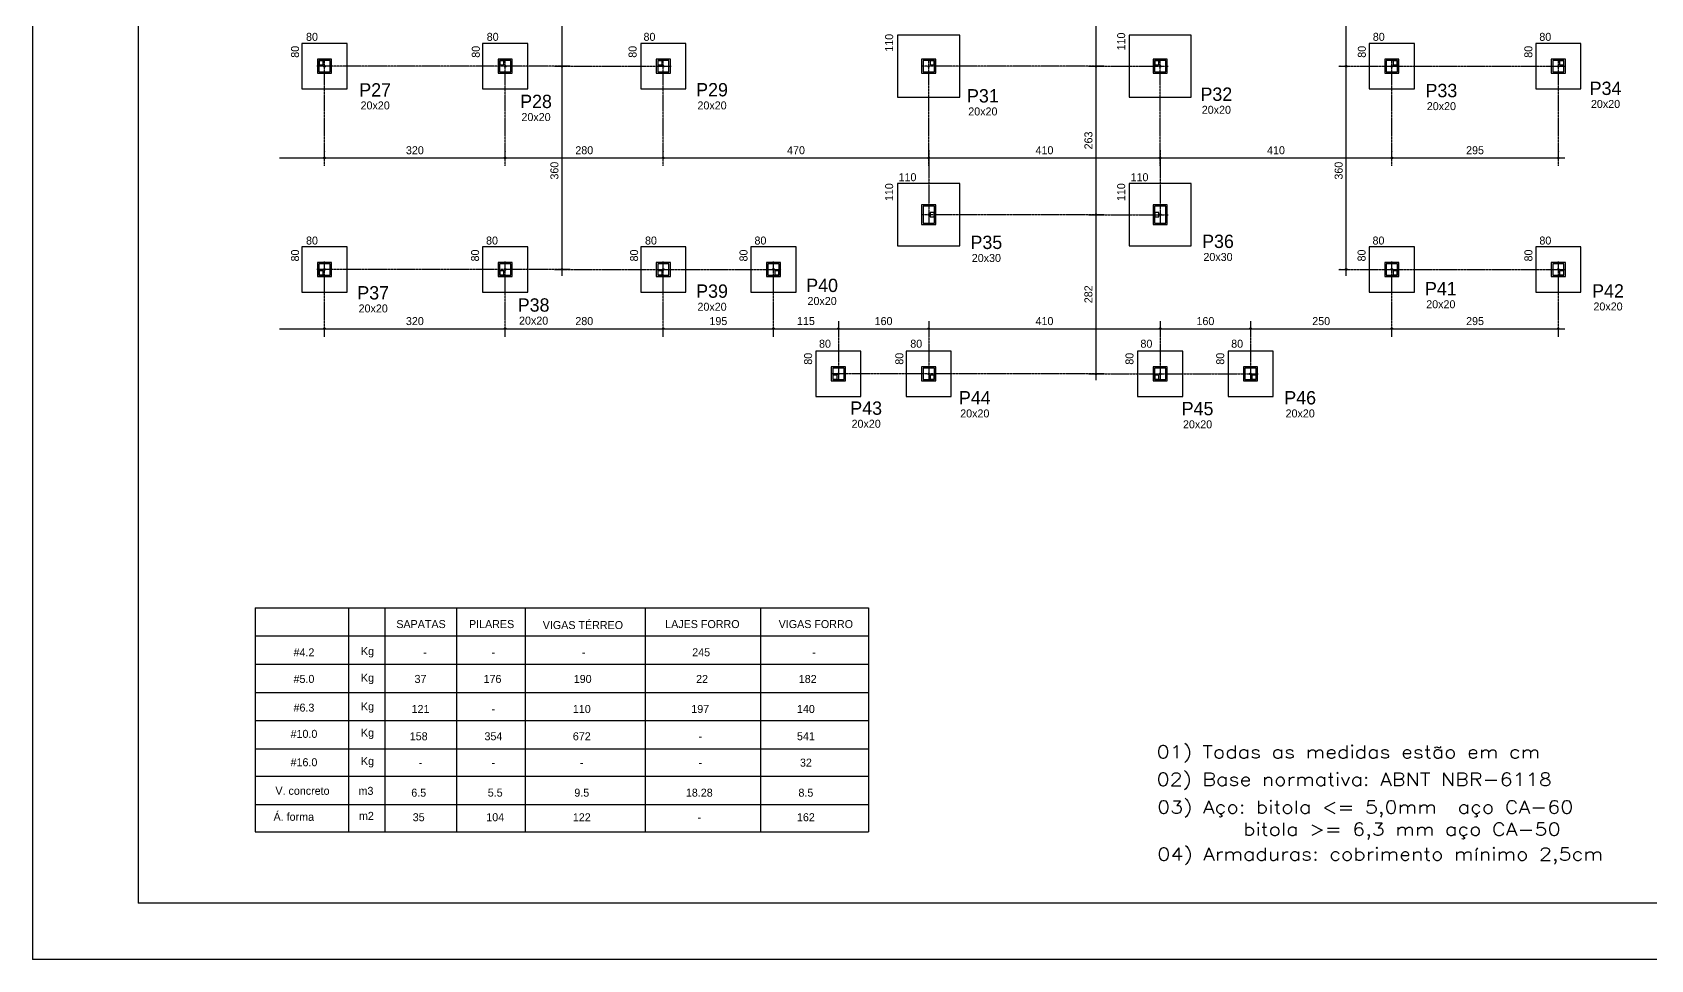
# Model space of a CAD drawing. Extents: x -8959 to 10104, y 7473 to 11928.
# Drawn here: x 5649 to 8515, y 7473 to 9116 of the extents above; entities that cross this region are included whole.
import ezdxf
from ezdxf.enums import TextEntityAlignment as Align

# ---------------------------------------------------------------- set-up
doc = ezdxf.new("R2010")
doc.units = 0
doc.header["$LTSCALE"] = 10
doc.header["$MEASUREMENT"] = 0
doc.linetypes.add('LT0', pattern=[0])
doc.linetypes.add('LT3', pattern=[0.264, 0.12, -0.048, 0.048, -0.048])
for name, color, linetype in [('COT-T', 1, 'LT0'), ('FUN-T', 8, 'LT0'), ('PIL-L', 2, 'LT0'), ('PIL-T', 4, 'LT0'), ('SELO03', 7, 'Continuous'), ('VIG-L', 7, 'LT0'), ('VIG-T', 8, 'LT0')]:
    doc.layers.add(name, color=color, linetype=linetype)
doc.styles.add('ROMANS', font='ROMANS.shx', dxfattribs={"width": 1.2, "height": 10})

msp = doc.modelspace()

# ---------------------------------------------------------------- linework, layer by layer
at = {"layer": 'COT-T', "linetype": 'LT0'}
for p, q in [((6587.4, 9045.1), (6587.4, 9166.3)), ((7533.1, 9045.1), (7533.1, 9166.3)), ((7976.2, 9045.1), (7976.2, 9166.3)), ((6576.7, 9056.3), (6576.2, 9056.3)), ((6576.2, 9056.3), (6576.7, 9056.3)), ((6587.4, 8871.3), (6587.4, 9067.6)), ((7522.4, 9056.3), (7521.9, 9056.3)), ((7521.9, 9056.3), (7522.4, 9056.3)), ((7533.1, 8924.8), (7533.1, 9067.6)), ((7965.4, 9056.3), (7964.9, 9056.3)), ((7964.9, 9056.3), (7965.4, 9056.3)), ((7976.2, 8871.3), (7976.2, 9067.6)), ((7533.1, 8782.1), (7533.1, 8924.8)), ((6086.8, 8894), (6178.1, 8894)), ((6155.6, 8894), (6326.8, 8894)), ((6166.8, 8904.8), (6166.8, 8905.3)), ((6166.8, 8905.3), (6166.8, 8904.8)), ((6326.8, 8894), (6498.1, 8894)), ((6475.6, 8894), (6626.8, 8894)), ((6486.8, 8904.8), (6486.8, 8905.3)), ((6486.8, 8905.3), (6486.8, 8904.8)), ((6626.8, 8894), (6778.1, 8894)), ((6755.6, 8894), (7001.8, 8894)), ((6766.8, 8904.8), (6766.8, 8905.3)), ((6766.8, 8905.3), (6766.8, 8904.8)), ((7001.8, 8894), (7248.1, 8894)), ((7225.6, 8894), (7441.8, 8894)), ((7236.8, 8904.8), (7236.8, 8905.3)), ((7236.8, 8905.3), (7236.8, 8904.8)), ((7441.8, 8894), (7658.1, 8894)), ((7635.6, 8894), (7851.8, 8894)), ((7646.8, 8904.8), (7646.8, 8905.3)), ((7646.8, 8905.3), (7646.8, 8904.8)), ((7851.8, 8894), (8068.1, 8894)), ((8045.6, 8894), (8204.3, 8894)), ((8056.8, 8904.8), (8056.8, 8905.3)), ((8056.8, 8905.3), (8056.8, 8904.8)), ((8204.3, 8894), (8363.1, 8894)), ((8351.8, 8905.3), (8351.8, 8904.8)), ((6587.4, 8685.1), (6587.4, 8871.3)), ((7976.2, 8685.1), (7976.2, 8871.3)), ((7533.1, 8652.3), (7533.1, 8804.6)), ((7522.4, 8793.3), (7521.9, 8793.3)), ((7521.9, 8793.3), (7522.4, 8793.3)), ((6576.7, 8696.3), (6576.2, 8696.3)), ((6576.2, 8696.3), (6576.7, 8696.3)), ((7965.4, 8696.3), (7964.9, 8696.3)), ((7964.9, 8696.3), (7965.4, 8696.3)), ((7533.1, 8500.1), (7533.1, 8652.3)), ((6166.8, 8602), (6166.8, 8602.5)), ((6166.8, 8602.5), (6166.8, 8602)), ((6486.8, 8602), (6486.8, 8602.5)), ((6486.8, 8602.5), (6486.8, 8602)), ((6766.8, 8602), (6766.8, 8602.5)), ((6766.8, 8602.5), (6766.8, 8602)), ((6961.8, 8602), (6961.8, 8602.5)), ((6961.8, 8602.5), (6961.8, 8602)), ((7076.8, 8602), (7076.8, 8602.5)), ((7076.8, 8602.5), (7076.8, 8602)), ((7236.8, 8602), (7236.8, 8602.5)), ((7236.8, 8602.5), (7236.8, 8602)), ((7646.8, 8602), (7646.8, 8602.5)), ((7646.8, 8602.5), (7646.8, 8602)), ((7806.8, 8602), (7806.8, 8602.5)), ((7806.8, 8602.5), (7806.8, 8602)), ((8056.8, 8602), (8056.8, 8602.5)), ((8056.8, 8602.5), (8056.8, 8602)), ((8351.8, 8602.5), (8351.8, 8602)), ((6086.8, 8591.3), (6178.1, 8591.3)), ((6155.6, 8591.3), (6326.8, 8591.3)), ((6326.8, 8591.3), (6498.1, 8591.3)), ((6475.6, 8591.3), (6626.8, 8591.3)), ((6626.8, 8591.3), (6778.1, 8591.3)), ((6755.6, 8591.3), (6864.3, 8591.3)), ((6864.3, 8591.3), (6973.1, 8591.3)), ((6950.6, 8591.3), (7019.3, 8591.3)), ((7019.3, 8591.3), (7088.1, 8591.3)), ((7065.6, 8591.3), (7156.8, 8591.3)), ((7156.8, 8591.3), (7248.1, 8591.3)), ((7225.6, 8591.3), (7441.8, 8591.3)), ((7441.8, 8591.3), (7658.1, 8591.3)), ((7635.6, 8591.3), (7726.8, 8591.3)), ((7726.8, 8591.3), (7818.1, 8591.3)), ((7795.6, 8591.3), (7931.8, 8591.3)), ((7931.8, 8591.3), (8068.1, 8591.3)), ((8045.6, 8591.3), (8204.3, 8591.3)), ((8204.3, 8591.3), (8363.1, 8591.3)), ((7522.4, 8511.3), (7521.9, 8511.3)), ((7521.9, 8511.3), (7522.4, 8511.3))]:
    msp.add_line(p, q, dxfattribs=at)
at = {"layer": 'COT-T', "linetype": 'LT3'}
for p, q in [((6601.8, 9056.3), (6152.9, 9056.3)), ((6166.8, 8879.7), (6166.8, 9070.2)), ((6601.8, 9056.3), (6472.9, 9056.3)), ((6486.8, 8879.7), (6486.8, 9070.2)), ((6574.1, 9056.3), (6780.7, 9056.3)), ((6766.8, 8879.7), (6766.8, 9070.2)), ((7547.5, 9056.3), (7222.9, 9056.3)), ((7236.8, 8879.7), (7236.8, 9070.2)), ((7519.8, 9056.3), (7660.7, 9056.3)), ((7646.8, 8879.7), (7646.8, 9070.2)), ((7962.8, 9056.3), (8070.7, 9056.3)), ((7962.8, 9056.3), (8365.7, 9056.3)), ((8056.8, 8879.7), (8056.8, 9070.2)), ((8351.8, 8879.7), (8351.8, 9070.2)), ((7236.8, 8907.4), (7236.8, 8779.5)), ((7646.8, 8907.4), (7646.8, 8779.5)), ((7547.5, 8793.3), (7222.9, 8793.3)), ((7519.8, 8793.3), (7660.7, 8793.3)), ((6601.8, 8696.3), (6152.9, 8696.3)), ((6166.8, 8576.9), (6166.8, 8710.2)), ((6601.8, 8696.3), (6472.9, 8696.3)), ((6486.8, 8576.9), (6486.8, 8710.2)), ((6574.1, 8696.3), (6780.7, 8696.3)), ((6574.1, 8696.3), (6975.7, 8696.3)), ((6766.8, 8576.9), (6766.8, 8710.2)), ((6961.8, 8576.9), (6961.8, 8710.2)), ((7962.8, 8696.3), (8070.7, 8696.3)), ((7962.8, 8696.3), (8365.7, 8696.3)), ((8056.8, 8576.9), (8056.8, 8710.2)), ((8351.8, 8576.9), (8351.8, 8710.2)), ((7076.8, 8604.6), (7076.8, 8497.5)), ((7236.8, 8604.6), (7236.8, 8497.5)), ((7646.8, 8604.6), (7646.8, 8497.5)), ((7806.8, 8604.6), (7806.8, 8497.5)), ((7547.5, 8511.3), (7063, 8511.3)), ((7547.5, 8511.3), (7222.9, 8511.3)), ((7519.8, 8511.3), (7660.7, 8511.3)), ((7519.8, 8511.3), (7820.7, 8511.3))]:
    msp.add_line(p, q, dxfattribs=at)
at = {"layer": 'COT-T'}
for centre in [(6166.8, 9056.3), (6166.8, 9056.3), (6486.8, 9056.3), (6486.8, 9056.3), (6587.4, 9056.3), (6587.4, 9056.3), (6766.8, 9056.3), (6766.8, 9056.3), (7236.8, 9056.3), (7236.8, 9056.3), (7533.1, 9056.3), (7533.1, 9056.3), (7646.8, 9056.3), (7646.8, 9056.3), (7976.2, 9056.3), (7976.2, 9056.3), (8056.8, 9056.3), (8056.8, 9056.3), (8351.8, 9056.3), (8351.8, 9056.3), (6166.8, 8894), (6166.8, 8894), (6486.8, 8894), (6486.8, 8894), (6766.8, 8894), (6766.8, 8894), (7236.8, 8894), (7236.8, 8894), (7646.8, 8894), (7646.8, 8894), (8056.8, 8894), (8056.8, 8894), (8351.8, 8894), (7236.8, 8793.3), (7236.8, 8793.3), (7533.1, 8793.3), (7533.1, 8793.3), (7646.8, 8793.3), (7646.8, 8793.3), (6166.8, 8696.3), (6166.8, 8696.3), (6486.8, 8696.3), (6486.8, 8696.3), (6587.4, 8696.3), (6587.4, 8696.3), (6766.8, 8696.3), (6766.8, 8696.3), (6961.8, 8696.3), (6961.8, 8696.3), (7976.2, 8696.3), (7976.2, 8696.3), (8056.8, 8696.3), (8056.8, 8696.3), (8351.8, 8696.3), (8351.8, 8696.3), (6166.8, 8591.3), (6166.8, 8591.3), (6486.8, 8591.3), (6486.8, 8591.3), (6766.8, 8591.3), (6766.8, 8591.3), (6961.8, 8591.3), (6961.8, 8591.3), (7076.8, 8591.3), (7076.8, 8591.3), (7236.8, 8591.3), (7236.8, 8591.3), (7646.8, 8591.3), (7646.8, 8591.3), (7806.8, 8591.3), (7806.8, 8591.3), (8056.8, 8591.3), (8056.8, 8591.3), (8351.8, 8591.3), (7076.8, 8511.3), (7076.8, 8511.3), (7236.8, 8511.3), (7236.8, 8511.3), (7533.1, 8511.3), (7533.1, 8511.3), (7646.8, 8511.3), (7646.8, 8511.3), (7806.8, 8511.3), (7806.8, 8511.3)]:
    msp.add_circle(centre, 1.5, dxfattribs=at)
at = {"layer": 'FUN-T', "linetype": 'LT0'}
for p, q in [((6206.8, 9096.3), (6126.8, 9096.3)), ((6126.8, 9096.3), (6126.8, 9016.3)), ((6206.8, 9016.3), (6206.8, 9096.3)), ((6526.8, 9096.3), (6446.8, 9096.3)), ((6446.8, 9096.3), (6446.8, 9016.3)), ((6526.8, 9016.3), (6526.8, 9096.3)), ((6806.8, 9096.3), (6726.8, 9096.3)), ((6726.8, 9096.3), (6726.8, 9016.3)), ((6806.8, 9016.3), (6806.8, 9096.3)), ((7291.8, 9111.3), (7181.8, 9111.3)), ((7181.8, 9111.3), (7181.8, 9001.3)), ((7291.8, 9001.3), (7291.8, 9111.3)), ((7701.8, 9111.3), (7591.8, 9111.3)), ((7591.8, 9111.3), (7591.8, 9001.3)), ((7701.8, 9001.3), (7701.8, 9111.3)), ((8096.8, 9096.3), (8016.8, 9096.3)), ((8016.8, 9096.3), (8016.8, 9016.3)), ((8096.8, 9016.3), (8096.8, 9096.3)), ((8391.8, 9096.3), (8311.8, 9096.3)), ((8311.8, 9096.3), (8311.8, 9016.3)), ((8391.8, 9016.3), (8391.8, 9096.3)), ((6179.3, 9068.8), (6154.3, 9068.8)), ((6154.3, 9068.8), (6154.3, 9043.8)), ((6179.3, 9043.8), (6179.3, 9068.8)), ((6499.3, 9068.8), (6474.3, 9068.8)), ((6474.3, 9068.8), (6474.3, 9043.8)), ((6499.3, 9043.8), (6499.3, 9068.8)), ((6779.3, 9068.8), (6754.3, 9068.8)), ((6754.3, 9068.8), (6754.3, 9043.8)), ((6779.3, 9043.8), (6779.3, 9068.8)), ((7249.3, 9068.8), (7224.3, 9068.8)), ((7224.3, 9068.8), (7224.3, 9043.8)), ((7249.3, 9043.8), (7249.3, 9068.8)), ((7659.3, 9068.8), (7634.3, 9068.8)), ((7634.3, 9068.8), (7634.3, 9043.8)), ((7659.3, 9043.8), (7659.3, 9068.8)), ((8069.3, 9068.8), (8044.3, 9068.8)), ((8044.3, 9068.8), (8044.3, 9043.8)), ((8069.3, 9043.8), (8069.3, 9068.8)), ((8364.3, 9068.8), (8339.3, 9068.8)), ((8339.3, 9068.8), (8339.3, 9043.8)), ((8364.3, 9043.8), (8364.3, 9068.8)), ((6154.3, 9043.8), (6179.3, 9043.8)), ((6474.3, 9043.8), (6499.3, 9043.8)), ((6754.3, 9043.8), (6779.3, 9043.8)), ((7224.3, 9043.8), (7249.3, 9043.8)), ((7634.3, 9043.8), (7659.3, 9043.8)), ((8044.3, 9043.8), (8069.3, 9043.8)), ((8339.3, 9043.8), (8364.3, 9043.8)), ((6126.8, 9016.3), (6206.8, 9016.3)), ((6446.8, 9016.3), (6526.8, 9016.3)), ((6726.8, 9016.3), (6806.8, 9016.3)), ((7181.8, 9001.3), (7291.8, 9001.3)), ((7591.8, 9001.3), (7701.8, 9001.3)), ((8016.8, 9016.3), (8096.8, 9016.3)), ((8311.8, 9016.3), (8391.8, 9016.3)), ((7291.8, 8848.3), (7181.8, 8848.3)), ((7181.8, 8848.3), (7181.8, 8738.3)), ((7291.8, 8738.3), (7291.8, 8848.3)), ((7701.8, 8848.3), (7591.8, 8848.3)), ((7591.8, 8848.3), (7591.8, 8738.3)), ((7701.8, 8738.3), (7701.8, 8848.3)), ((7249.3, 8810.8), (7224.3, 8810.8)), ((7224.3, 8810.8), (7224.3, 8775.8)), ((7249.3, 8775.8), (7249.3, 8810.8)), ((7659.3, 8810.8), (7634.3, 8810.8)), ((7634.3, 8810.8), (7634.3, 8775.8)), ((7659.3, 8775.8), (7659.3, 8810.8)), ((7224.3, 8775.8), (7249.3, 8775.8)), ((7634.3, 8775.8), (7659.3, 8775.8)), ((6206.8, 8736.3), (6126.8, 8736.3)), ((6126.8, 8736.3), (6126.8, 8656.3)), ((6206.8, 8656.3), (6206.8, 8736.3)), ((6526.8, 8736.3), (6446.8, 8736.3)), ((6446.8, 8736.3), (6446.8, 8656.3)), ((6526.8, 8656.3), (6526.8, 8736.3)), ((6806.8, 8736.3), (6726.8, 8736.3)), ((6726.8, 8736.3), (6726.8, 8656.3)), ((6806.8, 8656.3), (6806.8, 8736.3)), ((7001.8, 8736.3), (6921.8, 8736.3)), ((6921.8, 8736.3), (6921.8, 8656.3)), ((7001.8, 8656.3), (7001.8, 8736.3)), ((7181.8, 8738.3), (7291.8, 8738.3)), ((7591.8, 8738.3), (7701.8, 8738.3)), ((8096.8, 8736.3), (8016.8, 8736.3)), ((8016.8, 8736.3), (8016.8, 8656.3)), ((8096.8, 8656.3), (8096.8, 8736.3)), ((8391.8, 8736.3), (8311.8, 8736.3)), ((8311.8, 8736.3), (8311.8, 8656.3)), ((8391.8, 8656.3), (8391.8, 8736.3)), ((6179.3, 8708.8), (6154.3, 8708.8)), ((6154.3, 8708.8), (6154.3, 8683.8)), ((6154.3, 8683.8), (6179.3, 8683.8)), ((6179.3, 8683.8), (6179.3, 8708.8)), ((6499.3, 8708.8), (6474.3, 8708.8)), ((6474.3, 8708.8), (6474.3, 8683.8)), ((6474.3, 8683.8), (6499.3, 8683.8)), ((6499.3, 8683.8), (6499.3, 8708.8)), ((6779.3, 8708.8), (6754.3, 8708.8)), ((6754.3, 8708.8), (6754.3, 8683.8)), ((6754.3, 8683.8), (6779.3, 8683.8)), ((6779.3, 8683.8), (6779.3, 8708.8)), ((6974.3, 8708.8), (6949.3, 8708.8)), ((6949.3, 8708.8), (6949.3, 8683.8)), ((6949.3, 8683.8), (6974.3, 8683.8)), ((6974.3, 8683.8), (6974.3, 8708.8)), ((8069.3, 8708.8), (8044.3, 8708.8)), ((8044.3, 8708.8), (8044.3, 8683.8)), ((8044.3, 8683.8), (8069.3, 8683.8)), ((8069.3, 8683.8), (8069.3, 8708.8)), ((8364.3, 8708.8), (8339.3, 8708.8)), ((8339.3, 8708.8), (8339.3, 8683.8)), ((8339.3, 8683.8), (8364.3, 8683.8)), ((8364.3, 8683.8), (8364.3, 8708.8)), ((6126.8, 8656.3), (6206.8, 8656.3)), ((6446.8, 8656.3), (6526.8, 8656.3)), ((6726.8, 8656.3), (6806.8, 8656.3)), ((6921.8, 8656.3), (7001.8, 8656.3)), ((8016.8, 8656.3), (8096.8, 8656.3)), ((8311.8, 8656.3), (8391.8, 8656.3)), ((7116.8, 8551.3), (7036.8, 8551.3)), ((7036.8, 8551.3), (7036.8, 8471.3)), ((7116.8, 8471.3), (7116.8, 8551.3)), ((7276.8, 8551.3), (7196.8, 8551.3)), ((7196.8, 8551.3), (7196.8, 8471.3)), ((7276.8, 8471.3), (7276.8, 8551.3)), ((7686.8, 8551.3), (7606.8, 8551.3)), ((7606.8, 8551.3), (7606.8, 8471.3)), ((7686.8, 8471.3), (7686.8, 8551.3)), ((7846.8, 8551.3), (7766.8, 8551.3)), ((7766.8, 8551.3), (7766.8, 8471.3)), ((7846.8, 8471.3), (7846.8, 8551.3)), ((7089.3, 8523.8), (7064.3, 8523.8)), ((7064.3, 8523.8), (7064.3, 8498.8)), ((7089.3, 8498.8), (7089.3, 8523.8)), ((7249.3, 8523.8), (7224.3, 8523.8)), ((7224.3, 8523.8), (7224.3, 8498.8)), ((7249.3, 8498.8), (7249.3, 8523.8)), ((7659.3, 8523.8), (7634.3, 8523.8)), ((7634.3, 8523.8), (7634.3, 8498.8)), ((7659.3, 8498.8), (7659.3, 8523.8)), ((7819.3, 8523.8), (7794.3, 8523.8)), ((7794.3, 8523.8), (7794.3, 8498.8)), ((7819.3, 8498.8), (7819.3, 8523.8)), ((7064.3, 8498.8), (7089.3, 8498.8)), ((7224.3, 8498.8), (7249.3, 8498.8)), ((7634.3, 8498.8), (7659.3, 8498.8)), ((7794.3, 8498.8), (7819.3, 8498.8)), ((7036.8, 8471.3), (7116.8, 8471.3)), ((7196.8, 8471.3), (7276.8, 8471.3)), ((7606.8, 8471.3), (7686.8, 8471.3)), ((7766.8, 8471.3), (7846.8, 8471.3))]:
    msp.add_line(p, q, dxfattribs=at)
at = {"layer": 'PIL-T', "linetype": 'LT0'}
for p, q in [((6176.8, 9066.3), (6156.8, 9066.3)), ((6156.8, 9066.3), (6156.8, 9046.3)), ((6176.8, 9066.3), (6156.8, 9066.3)), ((6156.8, 9066.3), (6156.8, 9046.3)), ((6176.8, 9066.3), (6156.8, 9066.3)), ((6156.8, 9066.3), (6156.8, 9046.3)), ((6164.6, 9066.1), (6157.1, 9066.1)), ((6157.1, 9066.1), (6157.1, 9058.6)), ((6157.1, 9058.6), (6164.6, 9058.6)), ((6164.6, 9058.6), (6164.6, 9066.1)), ((6176.8, 9046.3), (6176.8, 9066.3)), ((6176.8, 9046.3), (6176.8, 9066.3)), ((6176.8, 9046.3), (6176.8, 9066.3)), ((6496.8, 9066.3), (6476.8, 9066.3)), ((6476.8, 9066.3), (6476.8, 9046.3)), ((6496.8, 9066.3), (6476.8, 9066.3)), ((6476.8, 9066.3), (6476.8, 9046.3)), ((6496.8, 9066.3), (6476.8, 9066.3)), ((6476.8, 9066.3), (6476.8, 9046.3)), ((6484.6, 9066.1), (6477.1, 9066.1)), ((6477.1, 9066.1), (6477.1, 9058.6)), ((6477.1, 9058.6), (6484.6, 9058.6)), ((6484.6, 9058.6), (6484.6, 9066.1)), ((6496.8, 9046.3), (6496.8, 9066.3)), ((6496.8, 9046.3), (6496.8, 9066.3)), ((6496.8, 9046.3), (6496.8, 9066.3)), ((6776.8, 9066.3), (6756.8, 9066.3)), ((6756.8, 9066.3), (6756.8, 9046.3)), ((6776.8, 9066.3), (6756.8, 9066.3)), ((6756.8, 9066.3), (6756.8, 9046.3)), ((6776.8, 9066.3), (6756.8, 9066.3)), ((6756.8, 9066.3), (6756.8, 9046.3)), ((6764.6, 9066.1), (6757.1, 9066.1)), ((6757.1, 9066.1), (6757.1, 9058.6)), ((6757.1, 9058.6), (6764.6, 9058.6)), ((6764.6, 9058.6), (6764.6, 9066.1)), ((6776.8, 9046.3), (6776.8, 9066.3)), ((6776.8, 9046.3), (6776.8, 9066.3)), ((6776.8, 9046.3), (6776.8, 9066.3)), ((7246.8, 9066.3), (7226.8, 9066.3)), ((7226.8, 9066.3), (7226.8, 9046.3)), ((7246.8, 9066.3), (7226.8, 9066.3)), ((7226.8, 9066.3), (7226.8, 9046.3)), ((7246.8, 9066.3), (7226.8, 9066.3)), ((7226.8, 9066.3), (7226.8, 9046.3)), ((7246.6, 9066.1), (7239.1, 9066.1)), ((7239.1, 9066.1), (7239.1, 9058.6)), ((7239.1, 9058.6), (7246.6, 9058.6)), ((7246.6, 9058.6), (7246.6, 9066.1)), ((7246.8, 9046.3), (7246.8, 9066.3)), ((7246.8, 9046.3), (7246.8, 9066.3)), ((7246.8, 9046.3), (7246.8, 9066.3)), ((7656.8, 9066.3), (7636.8, 9066.3)), ((7636.8, 9066.3), (7636.8, 9046.3)), ((7656.8, 9066.3), (7636.8, 9066.3)), ((7636.8, 9066.3), (7636.8, 9046.3)), ((7656.8, 9066.3), (7636.8, 9066.3)), ((7636.8, 9066.3), (7636.8, 9046.3)), ((7644.6, 9066.1), (7637.1, 9066.1)), ((7637.1, 9066.1), (7637.1, 9058.6)), ((7637.1, 9058.6), (7644.6, 9058.6)), ((7644.6, 9058.6), (7644.6, 9066.1)), ((7656.8, 9046.3), (7656.8, 9066.3)), ((7656.8, 9046.3), (7656.8, 9066.3)), ((7656.8, 9046.3), (7656.8, 9066.3)), ((8066.8, 9066.3), (8046.8, 9066.3)), ((8046.8, 9066.3), (8046.8, 9046.3)), ((8066.8, 9066.3), (8046.8, 9066.3)), ((8046.8, 9066.3), (8046.8, 9046.3)), ((8066.8, 9066.3), (8046.8, 9066.3)), ((8046.8, 9066.3), (8046.8, 9046.3)), ((8066.6, 9066.1), (8059.1, 9066.1)), ((8059.1, 9066.1), (8059.1, 9058.6)), ((8059.1, 9058.6), (8066.6, 9058.6)), ((8066.6, 9058.6), (8066.6, 9066.1)), ((8066.8, 9046.3), (8066.8, 9066.3)), ((8066.8, 9046.3), (8066.8, 9066.3)), ((8066.8, 9046.3), (8066.8, 9066.3)), ((8361.8, 9066.3), (8341.8, 9066.3)), ((8341.8, 9066.3), (8341.8, 9046.3)), ((8361.8, 9066.3), (8341.8, 9066.3)), ((8341.8, 9066.3), (8341.8, 9046.3)), ((8361.8, 9066.3), (8341.8, 9066.3)), ((8341.8, 9066.3), (8341.8, 9046.3)), ((8361.6, 9066.1), (8354.1, 9066.1)), ((8354.1, 9066.1), (8354.1, 9058.6)), ((8354.1, 9058.6), (8361.6, 9058.6)), ((8361.6, 9058.6), (8361.6, 9066.1)), ((8361.8, 9046.3), (8361.8, 9066.3)), ((8361.8, 9046.3), (8361.8, 9066.3)), ((8361.8, 9046.3), (8361.8, 9066.3)), ((6156.8, 9046.3), (6176.8, 9046.3)), ((6156.8, 9046.3), (6176.8, 9046.3)), ((6156.8, 9046.3), (6176.8, 9046.3)), ((6476.8, 9046.3), (6496.8, 9046.3)), ((6476.8, 9046.3), (6496.8, 9046.3)), ((6476.8, 9046.3), (6496.8, 9046.3)), ((6756.8, 9046.3), (6776.8, 9046.3)), ((6756.8, 9046.3), (6776.8, 9046.3)), ((6756.8, 9046.3), (6776.8, 9046.3)), ((7226.8, 9046.3), (7246.8, 9046.3)), ((7226.8, 9046.3), (7246.8, 9046.3)), ((7226.8, 9046.3), (7246.8, 9046.3)), ((7636.8, 9046.3), (7656.8, 9046.3)), ((7636.8, 9046.3), (7656.8, 9046.3)), ((7636.8, 9046.3), (7656.8, 9046.3)), ((8046.8, 9046.3), (8066.8, 9046.3)), ((8046.8, 9046.3), (8066.8, 9046.3)), ((8046.8, 9046.3), (8066.8, 9046.3)), ((8341.8, 9046.3), (8361.8, 9046.3)), ((8341.8, 9046.3), (8361.8, 9046.3)), ((8341.8, 9046.3), (8361.8, 9046.3)), ((7246.8, 8808.3), (7226.8, 8808.3)), ((7226.8, 8808.3), (7226.8, 8778.3)), ((7246.8, 8808.3), (7226.8, 8808.3)), ((7226.8, 8808.3), (7226.8, 8778.3)), ((7246.8, 8808.3), (7226.8, 8808.3)), ((7226.8, 8808.3), (7226.8, 8778.3)), ((7246.8, 8778.3), (7246.8, 8808.3)), ((7246.8, 8778.3), (7246.8, 8808.3)), ((7246.8, 8778.3), (7246.8, 8808.3)), ((7656.8, 8808.3), (7636.8, 8808.3)), ((7636.8, 8808.3), (7636.8, 8778.3)), ((7656.8, 8808.3), (7636.8, 8808.3)), ((7636.8, 8808.3), (7636.8, 8778.3)), ((7656.8, 8808.3), (7636.8, 8808.3)), ((7636.8, 8808.3), (7636.8, 8778.3)), ((7656.8, 8778.3), (7656.8, 8808.3)), ((7656.8, 8778.3), (7656.8, 8808.3)), ((7656.8, 8778.3), (7656.8, 8808.3)), ((7226.8, 8778.3), (7246.8, 8778.3)), ((7226.8, 8778.3), (7246.8, 8778.3)), ((7226.8, 8778.3), (7246.8, 8778.3)), ((7246.6, 8797.1), (7239.1, 8797.1)), ((7239.1, 8797.1), (7239.1, 8789.6)), ((7239.1, 8789.6), (7246.6, 8789.6)), ((7246.6, 8789.6), (7246.6, 8797.1)), ((7636.8, 8778.3), (7656.8, 8778.3)), ((7636.8, 8778.3), (7656.8, 8778.3)), ((7636.8, 8778.3), (7656.8, 8778.3)), ((7644.6, 8797.1), (7637.1, 8797.1)), ((7637.1, 8797.1), (7637.1, 8789.6)), ((7637.1, 8789.6), (7644.6, 8789.6)), ((7644.6, 8789.6), (7644.6, 8797.1)), ((6176.8, 8706.3), (6156.8, 8706.3)), ((6156.8, 8706.3), (6156.8, 8686.3)), ((6176.8, 8706.3), (6156.8, 8706.3)), ((6156.8, 8706.3), (6156.8, 8686.3)), ((6176.8, 8706.3), (6156.8, 8706.3)), ((6156.8, 8706.3), (6156.8, 8686.3)), ((6156.8, 8686.3), (6176.8, 8686.3)), ((6156.8, 8686.3), (6176.8, 8686.3)), ((6156.8, 8686.3), (6176.8, 8686.3)), ((6164.6, 8694.1), (6157.1, 8694.1)), ((6157.1, 8694.1), (6157.1, 8686.6)), ((6157.1, 8686.6), (6164.6, 8686.6)), ((6164.6, 8686.6), (6164.6, 8694.1)), ((6176.8, 8686.3), (6176.8, 8706.3)), ((6176.8, 8686.3), (6176.8, 8706.3)), ((6176.8, 8686.3), (6176.8, 8706.3)), ((6496.8, 8706.3), (6476.8, 8706.3)), ((6476.8, 8706.3), (6476.8, 8686.3)), ((6496.8, 8706.3), (6476.8, 8706.3)), ((6476.8, 8706.3), (6476.8, 8686.3)), ((6496.8, 8706.3), (6476.8, 8706.3)), ((6476.8, 8706.3), (6476.8, 8686.3)), ((6476.8, 8686.3), (6496.8, 8686.3)), ((6476.8, 8686.3), (6496.8, 8686.3)), ((6476.8, 8686.3), (6496.8, 8686.3)), ((6484.6, 8694.1), (6477.1, 8694.1)), ((6477.1, 8694.1), (6477.1, 8686.6)), ((6477.1, 8686.6), (6484.6, 8686.6)), ((6484.6, 8686.6), (6484.6, 8694.1)), ((6496.8, 8686.3), (6496.8, 8706.3)), ((6496.8, 8686.3), (6496.8, 8706.3)), ((6496.8, 8686.3), (6496.8, 8706.3)), ((6776.8, 8706.3), (6756.8, 8706.3)), ((6756.8, 8706.3), (6756.8, 8686.3)), ((6776.8, 8706.3), (6756.8, 8706.3)), ((6756.8, 8706.3), (6756.8, 8686.3)), ((6776.8, 8706.3), (6756.8, 8706.3)), ((6756.8, 8706.3), (6756.8, 8686.3)), ((6756.8, 8686.3), (6776.8, 8686.3)), ((6756.8, 8686.3), (6776.8, 8686.3)), ((6756.8, 8686.3), (6776.8, 8686.3)), ((6764.6, 8694.1), (6757.1, 8694.1)), ((6757.1, 8694.1), (6757.1, 8686.6)), ((6757.1, 8686.6), (6764.6, 8686.6)), ((6764.6, 8686.6), (6764.6, 8694.1)), ((6776.8, 8686.3), (6776.8, 8706.3)), ((6776.8, 8686.3), (6776.8, 8706.3)), ((6776.8, 8686.3), (6776.8, 8706.3)), ((6971.8, 8706.3), (6951.8, 8706.3)), ((6951.8, 8706.3), (6951.8, 8686.3)), ((6971.8, 8706.3), (6951.8, 8706.3)), ((6951.8, 8706.3), (6951.8, 8686.3)), ((6971.8, 8706.3), (6951.8, 8706.3)), ((6951.8, 8706.3), (6951.8, 8686.3)), ((6951.8, 8686.3), (6971.8, 8686.3)), ((6951.8, 8686.3), (6971.8, 8686.3)), ((6951.8, 8686.3), (6971.8, 8686.3)), ((6971.6, 8694.1), (6964.1, 8694.1)), ((6964.1, 8694.1), (6964.1, 8686.6)), ((6964.1, 8686.6), (6971.6, 8686.6)), ((6971.6, 8686.6), (6971.6, 8694.1)), ((6971.8, 8686.3), (6971.8, 8706.3)), ((6971.8, 8686.3), (6971.8, 8706.3)), ((6971.8, 8686.3), (6971.8, 8706.3)), ((8066.8, 8706.3), (8046.8, 8706.3)), ((8046.8, 8706.3), (8046.8, 8686.3)), ((8066.8, 8706.3), (8046.8, 8706.3)), ((8046.8, 8706.3), (8046.8, 8686.3)), ((8066.8, 8706.3), (8046.8, 8706.3)), ((8046.8, 8706.3), (8046.8, 8686.3)), ((8046.8, 8686.3), (8066.8, 8686.3)), ((8046.8, 8686.3), (8066.8, 8686.3)), ((8046.8, 8686.3), (8066.8, 8686.3)), ((8066.6, 8694.1), (8059.1, 8694.1)), ((8059.1, 8694.1), (8059.1, 8686.6)), ((8059.1, 8686.6), (8066.6, 8686.6)), ((8066.6, 8686.6), (8066.6, 8694.1)), ((8066.8, 8686.3), (8066.8, 8706.3)), ((8066.8, 8686.3), (8066.8, 8706.3)), ((8066.8, 8686.3), (8066.8, 8706.3)), ((8361.8, 8706.3), (8341.8, 8706.3)), ((8341.8, 8706.3), (8341.8, 8686.3)), ((8361.8, 8706.3), (8341.8, 8706.3)), ((8341.8, 8706.3), (8341.8, 8686.3)), ((8361.8, 8706.3), (8341.8, 8706.3)), ((8341.8, 8706.3), (8341.8, 8686.3)), ((8341.8, 8686.3), (8361.8, 8686.3)), ((8341.8, 8686.3), (8361.8, 8686.3)), ((8341.8, 8686.3), (8361.8, 8686.3)), ((8361.6, 8694.1), (8354.1, 8694.1)), ((8354.1, 8694.1), (8354.1, 8686.6)), ((8354.1, 8686.6), (8361.6, 8686.6)), ((8361.6, 8686.6), (8361.6, 8694.1)), ((8361.8, 8686.3), (8361.8, 8706.3)), ((8361.8, 8686.3), (8361.8, 8706.3)), ((8361.8, 8686.3), (8361.8, 8706.3)), ((7086.8, 8521.3), (7066.8, 8521.3)), ((7066.8, 8521.3), (7066.8, 8501.3)), ((7086.8, 8521.3), (7066.8, 8521.3)), ((7066.8, 8521.3), (7066.8, 8501.3)), ((7086.8, 8521.3), (7066.8, 8521.3)), ((7066.8, 8521.3), (7066.8, 8501.3)), ((7086.8, 8501.3), (7086.8, 8521.3)), ((7086.8, 8501.3), (7086.8, 8521.3)), ((7086.8, 8501.3), (7086.8, 8521.3)), ((7246.8, 8521.3), (7226.8, 8521.3)), ((7226.8, 8521.3), (7226.8, 8501.3)), ((7246.8, 8521.3), (7226.8, 8521.3)), ((7226.8, 8521.3), (7226.8, 8501.3)), ((7246.8, 8521.3), (7226.8, 8521.3)), ((7226.8, 8521.3), (7226.8, 8501.3)), ((7246.8, 8501.3), (7246.8, 8521.3)), ((7246.8, 8501.3), (7246.8, 8521.3)), ((7246.8, 8501.3), (7246.8, 8521.3)), ((7656.8, 8521.3), (7636.8, 8521.3)), ((7636.8, 8521.3), (7636.8, 8501.3)), ((7656.8, 8521.3), (7636.8, 8521.3)), ((7636.8, 8521.3), (7636.8, 8501.3)), ((7656.8, 8521.3), (7636.8, 8521.3)), ((7636.8, 8521.3), (7636.8, 8501.3)), ((7656.8, 8501.3), (7656.8, 8521.3)), ((7656.8, 8501.3), (7656.8, 8521.3)), ((7656.8, 8501.3), (7656.8, 8521.3)), ((7816.8, 8521.3), (7796.8, 8521.3)), ((7796.8, 8521.3), (7796.8, 8501.3)), ((7816.8, 8521.3), (7796.8, 8521.3)), ((7796.8, 8521.3), (7796.8, 8501.3)), ((7816.8, 8521.3), (7796.8, 8521.3)), ((7796.8, 8521.3), (7796.8, 8501.3)), ((7816.8, 8501.3), (7816.8, 8521.3)), ((7816.8, 8501.3), (7816.8, 8521.3)), ((7816.8, 8501.3), (7816.8, 8521.3)), ((7066.8, 8501.3), (7086.8, 8501.3)), ((7066.8, 8501.3), (7086.8, 8501.3)), ((7066.8, 8501.3), (7086.8, 8501.3)), ((7074.6, 8509.1), (7067.1, 8509.1)), ((7067.1, 8509.1), (7067.1, 8501.6)), ((7067.1, 8501.6), (7074.6, 8501.6)), ((7074.6, 8501.6), (7074.6, 8509.1)), ((7226.8, 8501.3), (7246.8, 8501.3)), ((7226.8, 8501.3), (7246.8, 8501.3)), ((7226.8, 8501.3), (7246.8, 8501.3)), ((7246.6, 8509.1), (7239.1, 8509.1)), ((7239.1, 8509.1), (7239.1, 8501.6)), ((7239.1, 8501.6), (7246.6, 8501.6)), ((7246.6, 8501.6), (7246.6, 8509.1)), ((7636.8, 8501.3), (7656.8, 8501.3)), ((7636.8, 8501.3), (7656.8, 8501.3)), ((7636.8, 8501.3), (7656.8, 8501.3)), ((7644.6, 8509.1), (7637.1, 8509.1)), ((7637.1, 8509.1), (7637.1, 8501.6)), ((7637.1, 8501.6), (7644.6, 8501.6)), ((7644.6, 8501.6), (7644.6, 8509.1)), ((7796.8, 8501.3), (7816.8, 8501.3)), ((7796.8, 8501.3), (7816.8, 8501.3)), ((7796.8, 8501.3), (7816.8, 8501.3)), ((7816.6, 8509.1), (7809.1, 8509.1)), ((7809.1, 8509.1), (7809.1, 8501.6)), ((7809.1, 8501.6), (7816.6, 8501.6)), ((7816.6, 8501.6), (7816.6, 8509.1))]:
    msp.add_line(p, q, dxfattribs=at)
at = {"layer": 'VIG-T', "linetype": 'ByBlock'}
for p, q in [((5649.4, 10623.5), (5649.4, 7473.5)), ((5836.9, 10548.5), (5836.9, 7573.5)), ((6043.9, 8097), (7129.9, 8097)), ((6043.9, 8097), (6043.9, 7700.1)), ((6209.1, 8097), (6209.1, 7700.1)), ((6273.5, 8097), (6273.5, 7700.1)), ((6400.5, 8097), (6400.5, 7700.1)), ((6521.9, 8097), (6521.9, 7700.1)), ((6734.5, 8097), (6734.5, 7700.1)), ((6938.6, 8097), (6938.6, 7700.1)), ((7129.9, 8097), (7129.9, 7700.1)), ((6043.9, 8047), (7129.9, 8047)), ((6043.9, 7997), (7129.9, 7997)), ((6043.9, 7947), (7129.9, 7947)), ((6043.9, 7897), (7129.9, 7897)), ((6043.9, 7847), (7129.9, 7847)), ((6043.9, 7798.6), (7129.9, 7798.6)), ((6043.9, 7748.6), (7129.9, 7748.6)), ((6043.9, 7700.1), (7129.9, 7700.1)), ((10004.4, 7573.5), (5836.9, 7573.5)), ((10104.4, 7473.5), (5649.4, 7473.5))]:
    msp.add_line(p, q, dxfattribs=at)

# ---------------------------------------------------------------- texts
at = {"layer": 'COT-T'}
for s, p in [('320', (6326.8, 8907.5)), ('280', (6626.8, 8907.5)), ('470', (7001.8, 8907.5)), ('410', (7441.8, 8907.5)), ('410', (7851.8, 8907.5)), ('295', (8204.3, 8907.5)), ('320', (6326.8, 8604.8)), ('280', (6626.8, 8604.8)), ('195', (6864.3, 8604.8)), ('115', (7019.3, 8604.8)), ('160', (7156.8, 8604.8)), ('410', (7441.8, 8604.8)), ('160', (7726.8, 8604.8)), ('250', (7931.8, 8604.8)), ('295', (8204.3, 8604.8))]:
    msp.add_text(s, height=14.18, dxfattribs=at).set_placement(p, align=Align.MIDDLE)
for s, p in [('263', (7519.6, 8924.8)), ('360', (6573.9, 8871.3)), ('360', (7962.7, 8871.3)), ('282', (7519.6, 8652.3))]:
    msp.add_text(s, height=14.18, rotation=90, dxfattribs=at).set_placement(p, align=Align.MIDDLE)
at = {"layer": 'PIL-L'}
for s, height, p in [('P34', 23.62, (8435.4, 9017.2)), ('P27', 23.62, (6256.5, 9014.6)), ('P28', 23.62, (6541.4, 8994)), ('P29', 23.62, (6853.1, 9014.7)), ('P31', 23.62, (7332.7, 9003.9)), ('P32', 23.62, (7746.2, 9006.8)), ('P33', 23.62, (8144.7, 9013.3)), ('20x20', 14.18, (6256.5, 8986.9)), ('20x20', 14.18, (6541.4, 8966.3)), ('20x20', 14.18, (6853.1, 8986.9)), ('20x20', 14.18, (7332.7, 8976.2)), ('20x20', 14.18, (7746.2, 8979.1)), ('20x20', 14.18, (8144.7, 8985.6)), ('20x20', 14.18, (8435.4, 8989.5)), ('P35', 23.62, (7338.9, 8744.3)), ('P36', 23.62, (7749.1, 8746.1)), ('20x30', 14.18, (7338.9, 8716.6)), ('20x30', 14.18, (7749.1, 8718.4)), ('P37', 23.62, (6253, 8654.9)), ('P39', 23.62, (6853.1, 8657.9)), ('P40', 23.62, (7048, 8668.1)), ('P41', 23.62, (8143.7, 8662.3)), ('P42', 23.62, (8439.8, 8658.4)), ('20x20', 14.18, (6253, 8627.2)), ('P38', 23.62, (6537.1, 8633.3)), ('20x20', 14.18, (6853.1, 8630.2)), ('20x20', 14.18, (7048, 8640.4)), ('20x20', 14.18, (8143.7, 8634.6)), ('20x20', 14.18, (8439.8, 8630.7)), ('20x20', 14.18, (6537.1, 8605.6)), ('P43', 23.62, (7126, 8450.6)), ('P44', 23.62, (7318.4, 8469)), ('P45', 23.62, (7712.9, 8449.6)), ('P46', 23.62, (7894.6, 8469)), ('20x20', 14.18, (7126, 8422.9)), ('20x20', 14.18, (7318.4, 8441.2)), ('20x20', 14.18, (7712.9, 8421.9)), ('20x20', 14.18, (7894.6, 8441.2))]:
    msp.add_text(s, height=height, dxfattribs=at).set_placement(p, align=Align.MIDDLE)
at = {"layer": 'SELO03', "style": 'ROMANS', "width": 1.2}
for s, p in [('01) Todas as medidas estão em cm', (7640.5, 7830.3)), ('02) Base normativa: ABNT NBR-6118', (7640.3, 7781.7)), ('03) Aço: bitola <= 5,0mm  aço CA-60 ', (7641.3, 7732.6)), ('        bitola >= 6,3 mm aço CA-50', (7632.5, 7693.3)), ('04) Armaduras: cobrimento mínimo 2,5cm', (7641.7, 7649.2))]:
    msp.add_text(s, height=22.5, dxfattribs=at).set_placement(p)
at = {"layer": 'VIG-L'}
for s, height, p in [('80', 14.18, (6144.6, 9108.4)), ('80', 14.18, (6464.6, 9108.4)), ('80', 14.18, (6742.3, 9108.4)), ('80', 14.18, (8033.8, 9108.4)), ('80', 14.18, (8328.7, 9108.4)), ('110', 14.18, (7199.2, 8859.7)), ('110', 14.18, (7610.1, 8859.7)), ('80', 14.18, (6144.6, 8747.5)), ('80', 14.18, (6463.4, 8747.5)), ('80', 14.18, (6744.9, 8747.5)), ('80', 14.18, (6938.8, 8747.5)), ('80', 14.18, (8033.3, 8747.5)), ('80', 14.18, (8328.8, 8747.5)), ('80', 14.18, (7053.1, 8564.7)), ('80', 14.18, (7214.7, 8564.7)), ('80', 14.18, (7622.3, 8564.7)), ('80', 14.18, (7783, 8564.7)), ('SAPATAS', 14.18, (6337.7, 8068)), ('PILARES', 14.18, (6462.7, 8068)), ('VIGAS TÉRREO', 14.175, (6624.4, 8068)), ('LAJES FORRO', 14.175, (6836, 8068)), ('VIGAS FORRO', 14.175, (7036.9, 8068)), ('#4.2', 14.18, (6130.4, 8018)), ('Kg', 14.18, (6242.9, 8018)), ('245', 14.18, (6833.8, 8018)), ('-', 14.2, (6344.9, 8018)), ('-', 14.2, (6465.9, 8018)), ('-', 14.2, (6625.6, 8018)), ('-', 14.2, (7033.8, 8018)), ('#5.0', 14.18, (6130.4, 7970.8)), ('Kg', 14.18, (6242.9, 7970.8)), ('37', 14.18, (6336.8, 7970.8)), ('176', 14.18, (6464.3, 7970.8)), ('190', 14.18, (6624, 7970.8)), ('22', 14.18, (6835.4, 7970.8)), ('182', 14.18, (7022.5, 7970.8)), ('#6.3', 14.18, (6130.4, 7920)), ('Kg', 14.18, (6242.9, 7920)), ('121', 14.18, (6336.8, 7917.6)), ('-', 14.2, (6465.9, 7917.6)), ('110', 14.18, (6622.4, 7917.6)), ('197', 14.18, (6832.2, 7917.6)), ('140', 14.18, (7019.3, 7917.6)), ('Kg', 14.18, (6242.9, 7873.5)), ('#10.0', 14.18, (6130.4, 7873.5)), ('158', 14.18, (6333.6, 7869.2)), ('354', 14.18, (6465.9, 7869.2)), ('672', 14.18, (6622.4, 7869.2)), ('-', 14.2, (6832.2, 7869.2)), ('541', 14.18, (7019.3, 7869.2)), ('#16.0', 14.18, (6130.4, 7823.2)), ('Kg', 14.18, (6242.9, 7823.2)), ('32', 14.18, (7019.3, 7822.5)), ('-', 14.2, (6336.8, 7822.5)), ('-', 14.2, (6465.9, 7822.5)), ('-', 14.2, (6622.4, 7822.5)), ('-', 14.2, (6832.2, 7822.5)), ('V. concreto', 14.175, (6127.8, 7772.5)), ('m3', 14.18, (6240.2, 7772.5)), ('6.5', 14.18, (6333.6, 7769.3)), ('5.5', 14.18, (6469.1, 7769.3)), ('9.5', 14.18, (6622.4, 7769.3)), ('18.28', 14.18, (6830.5, 7769.3)), ('8.5', 14.18, (7019.3, 7769.3)), ('Á. forma', 14.18, (6112.4, 7728.3)), ('m2', 14.18, (6241, 7728.3)), ('35', 14.18, (6333.6, 7725.8)), ('104', 14.18, (6469.1, 7725.8)), ('122', 14.18, (6622.4, 7725.8)), ('-', 14.2, (6830.5, 7725.8)), ('162', 14.18, (7019.3, 7725.8))]:
    msp.add_text(s, height=height, dxfattribs=at).set_placement(p, align=Align.MIDDLE)
for s, p in [('110', (7577.6, 9100.1)), ('80', (6114.6, 9081.9)), ('80', (6434.7, 9081.9)), ('80', (6712.3, 9081.9)), ('110', (7166.7, 9097.8)), ('80', (8003.8, 9081.9)), ('80', (8298.7, 9081.9)), ('110', (7166.7, 8833.2)), ('110', (7577.6, 8833.2)), ('80', (6114.6, 8721)), ('80', (6433.4, 8721)), ('80', (6715, 8721)), ('80', (6908.8, 8721)), ('80', (8003.3, 8721)), ('80', (8298.8, 8721)), ('80', (7023.2, 8538.1)), ('80', (7184.7, 8538.1)), ('80', (7592.3, 8538.1)), ('80', (7753, 8538.1))]:
    msp.add_text(s, height=14.18, rotation=90, dxfattribs=at).set_placement(p, align=Align.MIDDLE)

doc.saveas('drawing.dxf')
